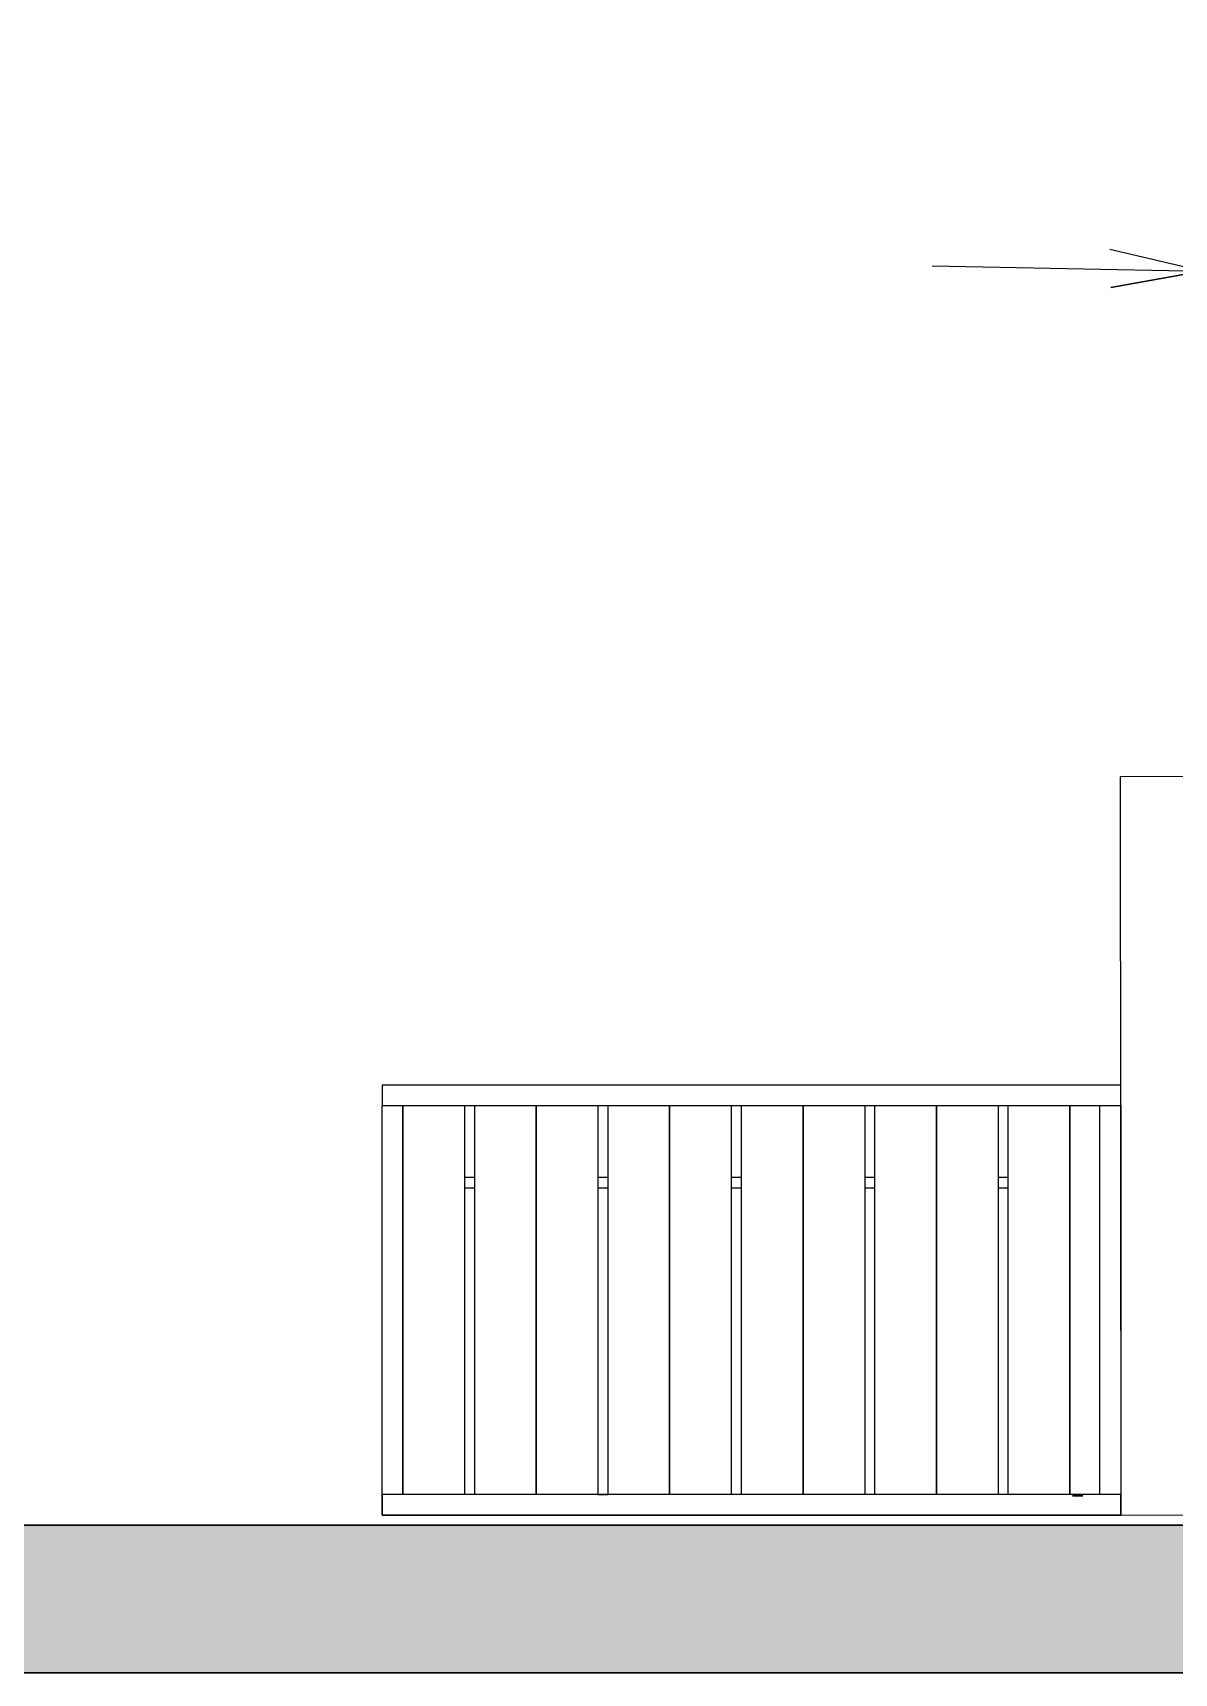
# Model space of a CAD drawing. Header units: millimetres. Extents: x -265044 to 366616, y 0 to 292181.
# Drawn here: x -214987 to -214059, y 109450 to 110784 of the extents above; entities that cross this region are included whole.
import ezdxf

# ---------------------------------------------------------------- set-up
doc = ezdxf.new("R2010")
doc.units = ezdxf.units.MM
doc.header["$MEASUREMENT"] = 0
for name, color, linetype, lineweight in [('АР_Перегородки газоблок', 165, 'Continuous', 30), ('АР_Перегородки газоблок_Штрих', 165, 'Continuous', 5), ('АР_тонкая линия', 250, 'Continuous', 0), ('ТХ_пищеблок', 30, 'Continuous', 20)]:
    doc.layers.add(name, color=color, linetype=linetype, lineweight=lineweight)
doc.layers.add('ТХ_ВК_трапы', color=5, linetype='Continuous')

# ---------------------------------------------------------------- blocks, each defined once
blk = doc.blocks.new('A$C985b353d')
at = {"layer": 'ТХ_ВК_трапы', "color": 8, "ltscale": 100}
for p, q in [((6.4, 408.7), (2.2, 189.2)), ((2.2, 189.2), (-11.2, 263.5)), ((-11.2, 263.5), (2.2, 189.2)), ((2.2, 189.2), (19.8, 264.3)), ((-187.9, -0.9), (-263, 16.7)), ((192.3, -0.9), (267.4, 16.7)), ((-407.4, 3.3), (-187.9, -0.9)), ((411.8, 3.3), (192.3, -0.9)), ((-187.9, -0.9), (-262.2, -14.3)), ((-262.2, -14.3), (-187.9, -0.9)), ((192.3, -0.9), (266.6, -14.3)), ((266.6, -14.3), (192.3, -0.9)), ((9.7, -190.8), (-3.8, -265.2)), ((-3.8, -265.2), (9.7, -190.8)), ((13.8, -410.3), (9.7, -190.8)), ((9.7, -190.8), (27.3, -265.9))]:
    blk.add_line(p, q, dxfattribs=at)

msp = doc.modelspace()

# ---------------------------------------------------------------- hatches: boundary and pattern name
at = {"layer": 'АР_Перегородки газоблок_Штрих', "ltscale": 100}
h = msp.add_hatch(dxfattribs=at)
h.set_pattern_fill('AR-CONC', color=8, scale=30)
h.set_pattern_definition([(50, (0, 0), (215.17805, -18.82564), [22.5, -247.5]), (355, (0, 0), (-41.6254, 225.65764), [18, -198]), (100.45144, (17.93, -1.57), (173.55265, 206.832), [19.12206, -210.34263]), (46.1842, (0, 60), (320.1724, -49.65578), [33.75, -371.25]), (96.63564, (26.68, 55.86), (280.3986, 292.2356), [28.6831, -315.51413]), (351.18416, (0, 60), (280.3986, 292.2356), [27, -297]), (21, (30, 45), (179.07212, -120.78567), [22.5, -247.5]), (326, (30, 45), (72.9946, 217.54501), [18, -198]), (71.45144, (44.92, 34.93), (252.06671, 96.75935), [19.12206, -210.34263]), (37.5, (0, 0), (3.647957, 99.868156), [0, -195.6, 0, -201, 0, -198.75]), (7.5, (0, 0), (78.92086, 118.323514), [0, -114.6, 0, -191.1, 0, -75.75]), (327.5, (-66.9, 0), (160.14673, -6.766462), [0, -75, 0, -234, 0, -310.5]), (317.5, (-96.9, 0), (174.95585, 30.031495), [0, -97.5, 0, -155.4, 0, -220.5])])
h.paths.add_polyline_path([(-212033.9, 110768.7), (-212153.9, 110768.7), (-212153.9, 109570.6), (-217983.9, 109570.6), (-217983.9, 109450.6), (-212153.9, 109450.6), (-212153.9, 108166), (-212033.9, 108166)])

# ---------------------------------------------------------------- linework, layer by layer
at = {"layer": 'АР_Перегородки газоблок', "color": 8, "ltscale": 100}
for points in [[(-217983.9, 109570.6), (-212153.9, 109570.6)], [(-217983.9, 109450.6), (-212153.9, 109450.6)]]:
    msp.add_lwpolyline(points, dxfattribs=at)
at = {"layer": 'ТХ_пищеблок', "color": 8, "linetype": 'ByBlock', "lineweight": -2, "ltscale": 100, "elevation": 35.1}
msp.add_lwpolyline([(-214102.5, 109578.9), (-213497.5, 109579.4), (-213498, 110179.4), (-214103, 110178.9), (-214102.5, 109578.9)], dxfattribs=at)
at = {"layer": 'ТХ_пищеблок', "color": 8, "linetype": 'ByBlock', "lineweight": -2}
for points, elevation in [([(-214102.5, 109928.4), (-214702.9, 109928.4), (-214702.9, 109911.7), (-214102.5, 109911.7)], 35.1), ([(-214686.2, 109861.6), (-214686.2, 109911.7)], 35.1), ([(-214577.7, 109861.6), (-214577.7, 109911.7)], 35.1), ([(-214469.3, 109861.6), (-214469.3, 109911.7)], 35.1), ([(-214360.8, 109861.6), (-214360.8, 109911.7)], 35.1), ([(-214252.3, 109861.6), (-214252.3, 109911.7)], 35.1), ([(-214143.8, 109861.6), (-214143.8, 109911.7)], 35.1), ([(-214686.2, 109844.9), (-214686.2, 109861.6)], 35.1), ([(-214577.7, 109844.9), (-214577.7, 109861.6)], 35.1), ([(-214469.3, 109844.9), (-214469.3, 109861.6)], 35.1), ([(-214360.8, 109844.9), (-214360.8, 109861.6)], 35.1), ([(-214252.3, 109844.9), (-214252.3, 109861.6)], 35.1), ([(-214143.8, 109844.9), (-214143.8, 109861.6)], 35.1), ([(-214636.2, 109844.9), (-214627.8, 109844.9), (-214627.8, 109853.3), (-214636.2, 109853.3)], 35.1), ([(-214519.3, 109844.9), (-214519.3, 109853.3), (-214527.7, 109853.3), (-214527.7, 109844.9)], 35.1), ([(-214419.2, 109844.9), (-214410.8, 109844.9), (-214410.8, 109853.3), (-214419.2, 109853.3)], 35.1), ([(-214310.7, 109844.9), (-214302.4, 109844.9), (-214302.4, 109853.3), (-214310.7, 109853.3)], 35.1), ([(-214202.2, 109844.9), (-214193.9, 109844.9), (-214193.9, 109853.3), (-214202.2, 109853.3)], 35.1), ([(-214102.5, 109595.6), (-214702.9, 109595.6), (-214702.9, 109578.9), (-214102.5, 109578.9)], -779)]:
    msp.add_lwpolyline(points, close=True, dxfattribs=dict(at, elevation=elevation))
at = {"layer": 'ТХ_пищеблок', "color": 8, "linetype": 'ByBlock', "lineweight": -2, "elevation": 35.1}
for points in [[(-214519.3, 109595.6), (-214519.3, 109844.9), (-214519.3, 109861.6), (-214519.3, 109911.7), (-214469.3, 109911.7), (-214410.8, 109911.7), (-214102.5, 109911.7), (-214102.5, 109578.9), (-214702.9, 109578.9), (-214702.9, 109911.7), (-214686.2, 109911.7), (-214636.2, 109911.7), (-214577.7, 109911.7), (-214527.7, 109911.7), (-214527.7, 109861.6), (-214527.7, 109844.9), (-214527.7, 109595.6)], [(-214636.2, 109911.7), (-214636.2, 109861.6), (-214636.2, 109844.9), (-214636.2, 109595.6)], [(-214627.8, 109595.6), (-214627.8, 109844.9), (-214627.8, 109861.6), (-214627.8, 109911.7)], [(-214419.2, 109911.7), (-214419.2, 109861.6), (-214419.2, 109844.9), (-214419.2, 109595.6)], [(-214410.8, 109595.6), (-214410.8, 109844.9), (-214410.8, 109861.6), (-214410.8, 109911.7)], [(-214310.7, 109911.7), (-214310.7, 109861.6), (-214310.7, 109844.9), (-214310.7, 109595.6)], [(-214302.4, 109595.6), (-214302.4, 109844.9), (-214302.4, 109861.6), (-214302.4, 109911.7)], [(-214202.2, 109911.7), (-214202.2, 109861.6), (-214202.2, 109844.9), (-214202.2, 109595.6)], [(-214193.9, 109595.6), (-214193.9, 109844.9), (-214193.9, 109861.6), (-214193.9, 109911.7)], [(-214119.8, 109911.7), (-214119.8, 109595.6)], [(-214686.2, 109844.9), (-214686.2, 109853.3), (-214686.2, 109844.9)], [(-214577.7, 109844.9), (-214577.7, 109853.3), (-214577.7, 109844.9)], [(-214469.3, 109844.9), (-214469.3, 109853.3), (-214469.3, 109844.9)], [(-214360.8, 109844.9), (-214360.8, 109853.3), (-214360.8, 109844.9)], [(-214252.3, 109844.9), (-214252.3, 109853.3), (-214252.3, 109844.9)], [(-214143.8, 109844.9), (-214143.8, 109853.3), (-214143.8, 109844.9)], [(-214686.2, 109595.6), (-214686.2, 109844.9)], [(-214686.2, 109844.9), (-214686.2, 109595.6)], [(-214577.7, 109595.6), (-214577.7, 109844.9)], [(-214577.7, 109844.9), (-214577.7, 109595.6)], [(-214469.3, 109595.6), (-214469.3, 109844.9)], [(-214469.3, 109844.9), (-214469.3, 109595.6)], [(-214360.8, 109595.6), (-214360.8, 109844.9)], [(-214360.8, 109844.9), (-214360.8, 109595.6)], [(-214252.3, 109595.6), (-214252.3, 109844.9)], [(-214252.3, 109844.9), (-214252.3, 109595.6)], [(-214143.8, 109595.6), (-214143.8, 109844.9)], [(-214143.8, 109844.9), (-214143.8, 109595.6)], [(-214577.7, 109595.6), (-214577.7, 109595.6)], [(-214577.7, 109595.6), (-214577.7, 109595.6)], [(-214577.7, 109595.6), (-214577.7, 109595.6)], [(-214527.7, 109595.6), (-214527.7, 109595.6)], [(-214519.3, 109595.6), (-214527.7, 109595.6), (-214519.3, 109595.6)]]:
    msp.add_lwpolyline(points, dxfattribs=at)
at = {"layer": 'ТХ_пищеблок', "color": 8, "linetype": 'ByBlock', "lineweight": -2}
for points in [[(-214191.8, 109594.5), (-214191.8, 109594.5)], [(-214191.8, 109594.5), (-214191.8, 109594.5)], [(-214191.8, 109594.5), (-214191.8, 109594.5)], [(-214141.8, 109594.5), (-214141.8, 109594.5)], [(-214141.8, 109594.5), (-214133.4, 109594.5), (-214141.8, 109594.5)], [(-214133.4, 109594.5), (-214133.4, 109594.5)]]:
    msp.add_lwpolyline(points, dxfattribs=at)

# ---------------------------------------------------------------- block references
at = {"layer": 'АР_тонкая линия', "color": 8, "ltscale": 500}
msp.add_blockref('A$C985b353d', (-213848.3, 110590.9), dxfattribs=at)

doc.saveas('drawing.dxf')
